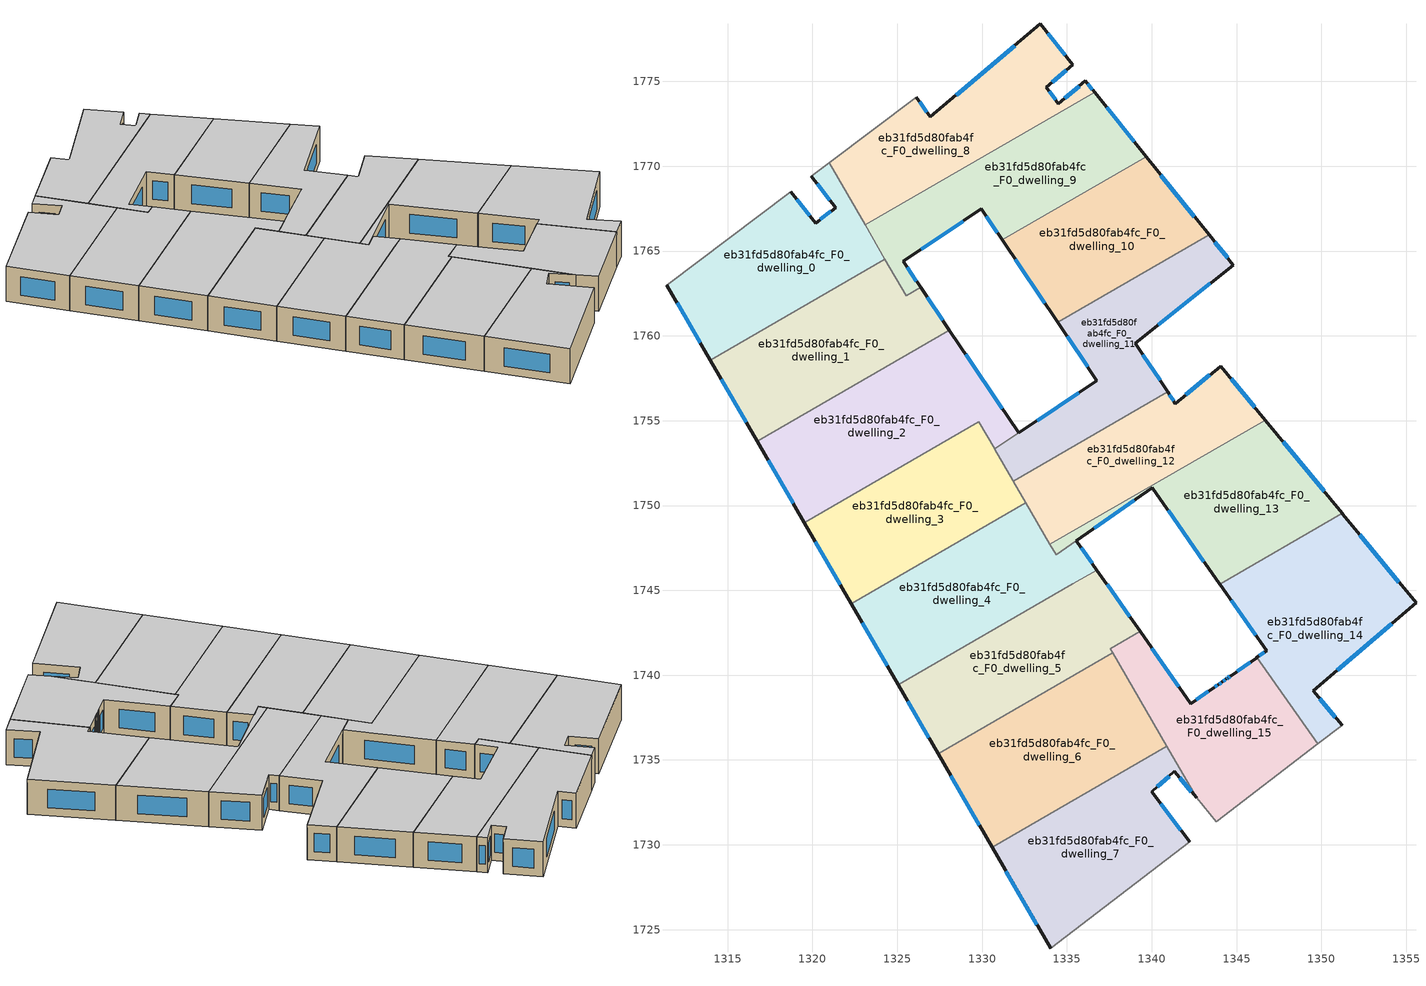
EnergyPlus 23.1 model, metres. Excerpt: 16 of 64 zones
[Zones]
eb31fd5d80fab4fc_F0_dwelling_0
 floor ground (EU_floor_Construction): 1320.98,1770.2 1324.27,1764.53 1313.98,1758.57 1311.42,1762.98 1318.72,1768.49 1320.18,1766.64 1321.36,1767.56 1319.93,1769.41 z0
 wall outside (EU_wall_Construction): 1319.93,1769.41 1321.36,1767.56 1320.18,1766.64 1318.72,1768.49 / 1311.42,1762.98 1313.98,1758.57 z0:3
 wall adiabatic (EU_wall_Construction): 1318.72,1768.49 1311.42,1762.98 / 1320.98,1770.2 1319.93,1769.41 z0:3
 wall to eb31fd5d80fab4fc_F0_dwelling_1 (EU_wall_Construction): 1313.98,1758.57 1324.27,1764.53 z0:3
 wall to eb31fd5d80fab4fc_F0_dwelling_8 (EU_wall_Construction): 1323.1,1766.54 1320.98,1770.2 z0:3
 wall to eb31fd5d80fab4fc_F0_dwelling_9 (EU_wall_Construction): 1324.27,1764.53 1323.1,1766.54 z0:3
 window (EU_Window_Construction): 1319.84,1767.08 1319.06,1768.06 / 1321.09,1767.35 1320.46,1766.86 / 1320.27,1768.97 1321.03,1767.99 / 1312.02,1761.95 1313.38,1759.61 z0.7:2.3
 ceiling to eb31fd5d80fab4fc_F1_dwelling_0 (EU_floor_Construction): 1324.27,1764.53 1320.98,1770.2 1319.93,1769.41 1321.36,1767.56 1320.18,1766.64 1318.72,1768.49 1311.42,1762.98 1313.98,1758.57 z3
eb31fd5d80fab4fc_F0_dwelling_1
 floor ground (EU_floor_Construction): 1326.37,1762.87 1328.07,1760.34 1316.75,1753.78 1313.98,1758.57 1324.27,1764.53 1325.51,1762.37 z0
 wall outside (EU_wall_Construction): 1328.07,1760.34 1326.37,1762.87 / 1313.98,1758.57 1316.75,1753.78 z0:3
 wall to eb31fd5d80fab4fc_F0_dwelling_2 (EU_wall_Construction): 1316.75,1753.78 1328.07,1760.34 z0:3
 wall to eb31fd5d80fab4fc_F0_dwelling_9 (EU_wall_Construction): 1326.37,1762.87 1325.51,1762.37 1324.27,1764.53 z0:3
 window (EU_Window_Construction): 1327.67,1760.93 1326.77,1762.27 / 1314.63,1757.45 1316.1,1754.91 z0.7:2.3
 ceiling to eb31fd5d80fab4fc_F1_dwelling_1 (EU_floor_Construction): 1328.07,1760.34 1326.37,1762.87 1325.51,1762.37 1324.27,1764.53 1313.98,1758.57 1316.75,1753.78 z3
eb31fd5d80fab4fc_F0_dwelling_10
 floor ground (EU_floor_Construction): 1339.67,1770.56 1343.38,1765.95 1334.47,1760.79 1331.19,1765.66 z0
 wall outside (EU_wall_Construction): 1343.38,1765.95 1339.67,1770.56 / 1331.19,1765.66 1334.47,1760.79 z0:3
 wall to eb31fd5d80fab4fc_F0_dwelling_9 (EU_wall_Construction): 1339.67,1770.56 1331.19,1765.66 z0:3
 wall to eb31fd5d80fab4fc_F0_dwelling_11 (EU_wall_Construction): 1334.47,1760.79 1343.38,1765.95 z0:3
 window (EU_Window_Construction): 1342.51,1767.03 1340.54,1769.48 / 1331.96,1764.51 1333.7,1761.93 z0.7:2.3
 ceiling to eb31fd5d80fab4fc_F1_dwelling_10 (EU_floor_Construction): 1343.38,1765.95 1339.67,1770.56 1331.19,1765.66 1334.47,1760.79 z3
eb31fd5d80fab4fc_F0_dwelling_11
 floor ground (EU_floor_Construction): 1343.38,1765.95 1344.8,1764.17 1339.03,1759.56 1340.93,1756.7 1331.84,1751.44 1331.81,1751.48 1330.74,1753.33 1332.16,1754.28 1336.77,1757.37 1334.47,1760.79 z0
 wall outside (EU_wall_Construction): 1334.47,1760.79 1336.77,1757.37 1332.16,1754.28 / 1340.93,1756.7 1339.03,1759.56 1344.8,1764.17 1343.38,1765.95 z0:3
 wall to eb31fd5d80fab4fc_F0_dwelling_12 (EU_wall_Construction): 1331.84,1751.44 1340.93,1756.7 z0:3
 wall to eb31fd5d80fab4fc_F0_dwelling_3 (EU_wall_Construction): 1330.74,1753.33 1331.81,1751.48 1331.84,1751.44 / 1332.16,1754.28 1330.75,1753.33 z0:3
 window (EU_Window_Construction): 1335.69,1756.64 1333.24,1755.01 / 1335.01,1759.99 1336.23,1758.17 / 1344.46,1764.59 1343.71,1765.53 / 1340.39,1760.64 1343.44,1763.09 / 1340.49,1757.37 1339.48,1758.89 z0.7:2.3
 ceiling to eb31fd5d80fab4fc_F1_dwelling_11 (EU_floor_Construction): 1340.93,1756.7 1339.03,1759.56 1344.8,1764.17 1343.38,1765.95 1334.47,1760.79 1336.77,1757.37 1332.16,1754.28 1330.74,1753.33 1331.81,1751.48 1331.84,1751.44 z3
eb31fd5d80fab4fc_F0_dwelling_12
 floor ground (EU_floor_Construction): 1344.05,1758.22 1346.68,1755.04 1334,1747.7 1331.84,1751.44 1340.93,1756.7 1341.39,1756.01 z0
 wall outside (EU_wall_Construction): 1346.68,1755.04 1344.05,1758.22 1341.39,1756.01 1340.93,1756.7 z0:3
 wall to eb31fd5d80fab4fc_F0_dwelling_13 (EU_wall_Construction): 1334,1747.7 1346.68,1755.04 z0:3
 wall to eb31fd5d80fab4fc_F0_dwelling_4 (EU_wall_Construction): 1332.58,1750.16 1334,1747.7 z0:3
 wall to eb31fd5d80fab4fc_F0_dwelling_3 (EU_wall_Construction): 1331.84,1751.44 1332.58,1750.16 z0:3
 window (EU_Window_Construction): 1341.28,1756.17 1341.04,1756.54 / 1343.43,1757.7 1342.02,1756.53 / 1346.06,1755.79 1344.67,1757.47 z0.7:2.3
 ceiling to eb31fd5d80fab4fc_F1_dwelling_12 (EU_floor_Construction): 1346.68,1755.04 1344.05,1758.22 1341.39,1756.01 1340.93,1756.7 1331.84,1751.44 1334,1747.7 z3
eb31fd5d80fab4fc_F0_dwelling_13
 floor ground (EU_floor_Construction): 1346.68,1755.04 1351.22,1749.53 1344.01,1745.36 1340.02,1751.05 1334.36,1747.09 1334,1747.7 z0
 wall outside (EU_wall_Construction): 1351.22,1749.53 1346.68,1755.04 / 1335.55,1747.92 1340.02,1751.05 1344.01,1745.36 z0:3
 wall to eb31fd5d80fab4fc_F0_dwelling_14 (EU_wall_Construction): 1344.01,1745.36 1351.22,1749.53 z0:3
 wall to eb31fd5d80fab4fc_F0_dwelling_4 (EU_wall_Construction): 1334,1747.7 1334.36,1747.09 1335.55,1747.92 z0:3
 window (EU_Window_Construction): 1350.16,1750.83 1347.75,1753.75 / 1340.96,1749.71 1343.08,1746.7 / 1336.6,1748.66 1338.97,1750.32 z0.7:2.3
 ceiling to eb31fd5d80fab4fc_F1_dwelling_13 (EU_floor_Construction): 1351.22,1749.53 1346.68,1755.04 1334,1747.7 1334.36,1747.09 1340.02,1751.05 1344.01,1745.36 z3
eb31fd5d80fab4fc_F0_dwelling_14
 floor ground (EU_floor_Construction): 1351.25,1749.5 1355.58,1744.26 1349.51,1739.07 1351.23,1737.06 1349.79,1735.96 1346.2,1741.04 1346.77,1741.44 1344.04,1745.32 1344.01,1745.36 1351.22,1749.53 z0
 wall outside (EU_wall_Construction): 1344.01,1745.36 1344.04,1745.32 1346.77,1741.44 1346.2,1741.04 / 1351.23,1737.06 1349.51,1739.07 1355.58,1744.26 1351.25,1749.5 1351.22,1749.53 z0:3
 wall adiabatic (EU_wall_Construction): 1349.79,1735.96 1351.23,1737.06 z0:3
 wall to eb31fd5d80fab4fc_F0_dwelling_15 (EU_wall_Construction): 1346.2,1741.04 1349.79,1735.96 z0:3
 window (EU_Window_Construction): 1344.68,1744.41 1346.13,1742.35 / 1354.56,1745.49 1352.27,1748.26 / 1350.93,1740.29 1354.15,1743.04 / 1350.82,1737.53 1349.91,1738.6 / 1346.64,1741.35 1346.33,1741.14 z0.7:2.3
 ceiling to eb31fd5d80fab4fc_F1_dwelling_14 (EU_floor_Construction): 1351.23,1737.06 1349.51,1739.07 1355.58,1744.26 1351.25,1749.5 1351.22,1749.53 1344.01,1745.36 1344.04,1745.32 1346.77,1741.44 1346.2,1741.04 1349.79,1735.96 z3
eb31fd5d80fab4fc_F0_dwelling_15
 floor ground (EU_floor_Construction): 1346.2,1741.04 1349.79,1735.96 1343.8,1731.37 1342.65,1732.76 1337.55,1741.57 1339.31,1742.58 1342.31,1738.32 1343.66,1739.26 1343.91,1739.43 1344.15,1739.61 1344.4,1739.78 1344.47,1739.83 1344.64,1739.95 1344.68,1739.98 1346.16,1741.01 z0
 wall outside (EU_wall_Construction): 1346.2,1741.04 1346.16,1741.01 1344.68,1739.98 1344.64,1739.95 1344.47,1739.83 1344.4,1739.78 1344.15,1739.61 1343.91,1739.43 1343.66,1739.26 1342.31,1738.32 1339.31,1742.58 z0:3
 wall adiabatic (EU_wall_Construction): 1342.65,1732.76 1343.8,1731.37 1349.79,1735.96 z0:3
 wall to eb31fd5d80fab4fc_F0_dwelling_5 (EU_wall_Construction): 1339.31,1742.58 1337.55,1741.57 1337.69,1741.33 z0:3
 wall to eb31fd5d80fab4fc_F0_dwelling_6 (EU_wall_Construction): 1337.69,1741.33 1340.89,1735.8 z0:3
 wall to eb31fd5d80fab4fc_F0_dwelling_7 (EU_wall_Construction): 1340.89,1735.8 1342.65,1732.76 z0:3
 window (EU_Window_Construction): 1343.34,1739.04 1342.63,1738.54 / 1343.85,1739.39 1343.72,1739.3 / 1344.1,1739.57 1343.96,1739.48 / 1344.34,1739.74 1344.21,1739.65 / 1344.45,1739.82 1344.41,1739.79 / 1344.6,1739.92 1344.51,1739.86 / 1345.81,1740.77 1345.03,1740.22 / 1341.6,1739.32 1340.01,1741.58 z0.7:2.3
 ceiling to eb31fd5d80fab4fc_F1_dwelling_15 (EU_floor_Construction): 1349.79,1735.96 1346.2,1741.04 1346.16,1741.01 1344.68,1739.98 1344.64,1739.95 1344.47,1739.83 1344.4,1739.78 1344.15,1739.61 1343.91,1739.43 1343.66,1739.26 1342.31,1738.32 1339.31,1742.58 1337.55,1741.57 1342.65,1732.76 1343.8,1731.37 z3
eb31fd5d80fab4fc_F0_dwelling_2
 floor ground (EU_floor_Construction): 1328.07,1760.34 1332.16,1754.28 1330.74,1753.34 1329.81,1754.95 1319.52,1749 1316.75,1753.78 z0
 wall outside (EU_wall_Construction): 1316.75,1753.78 1319.52,1749 / 1332.16,1754.28 1328.07,1760.34 z0:3
 wall to eb31fd5d80fab4fc_F0_dwelling_3 (EU_wall_Construction): 1319.52,1749 1329.81,1754.95 1330.74,1753.34 1332.16,1754.28 z0:3
 window (EU_Window_Construction): 1317.4,1752.66 1318.87,1750.12 / 1331.2,1755.7 1329.03,1758.92 z0.7:2.3
 ceiling to eb31fd5d80fab4fc_F1_dwelling_2 (EU_floor_Construction): 1330.74,1753.34 1332.16,1754.28 1328.07,1760.34 1316.75,1753.78 1319.52,1749 1329.81,1754.95 z3
eb31fd5d80fab4fc_F0_dwelling_3
 floor ground (EU_floor_Construction): 1329.81,1754.95 1332.58,1750.16 1322.29,1744.21 1319.52,1748.99 z0
 wall outside (EU_wall_Construction): 1319.52,1748.99 1322.29,1744.21 z0:3
 wall to eb31fd5d80fab4fc_F0_dwelling_4 (EU_wall_Construction): 1322.29,1744.21 1332.58,1750.16 z0:3
 window (EU_Window_Construction): 1320.17,1747.87 1321.64,1745.33 z0.7:2.3
 ceiling to eb31fd5d80fab4fc_F1_dwelling_3 (EU_floor_Construction): 1332.58,1750.16 1329.81,1754.95 1319.52,1748.99 1322.29,1744.21 z3
eb31fd5d80fab4fc_F0_dwelling_4
 floor ground (EU_floor_Construction): 1335.55,1747.92 1336.76,1746.2 1325.05,1739.42 1322.29,1744.21 1332.58,1750.16 1334.36,1747.09 z0
 wall outside (EU_wall_Construction): 1336.76,1746.2 1335.55,1747.92 / 1322.29,1744.21 1325.05,1739.42 z0:3
 wall to eb31fd5d80fab4fc_F0_dwelling_5 (EU_wall_Construction): 1325.05,1739.42 1335.34,1745.37 / 1335.35,1745.38 1336.77,1746.19 z0:3
 window (EU_Window_Construction): 1336.48,1746.6 1335.83,1747.52 / 1322.94,1743.08 1324.4,1740.55 z0.7:2.3
 ceiling to eb31fd5d80fab4fc_F1_dwelling_4 (EU_floor_Construction): 1336.76,1746.2 1335.55,1747.92 1334.36,1747.09 1332.58,1750.16 1322.29,1744.21 1325.05,1739.42 z3
eb31fd5d80fab4fc_F0_dwelling_5
 floor ground (EU_floor_Construction): 1336.77,1746.19 1339.31,1742.58 1337.55,1741.57 1337.69,1741.33 1327.4,1735.37 1325.05,1739.42 1335.34,1745.37 z0
 wall outside (EU_wall_Construction): 1339.31,1742.58 1336.77,1746.19 / 1325.05,1739.42 1327.4,1735.37 z0:3
 wall to eb31fd5d80fab4fc_F0_dwelling_6 (EU_wall_Construction): 1327.4,1735.37 1337.69,1741.33 z0:3
 window (EU_Window_Construction): 1338.71,1743.43 1337.36,1745.35 / 1325.61,1738.47 1326.85,1736.32 z0.7:2.3
 ceiling to eb31fd5d80fab4fc_F1_dwelling_5 (EU_floor_Construction): 1337.69,1741.33 1337.55,1741.57 1339.31,1742.58 1336.77,1746.19 1335.35,1745.38 1325.05,1739.42 1327.4,1735.37 z3
eb31fd5d80fab4fc_F0_dwelling_6
 floor ground (EU_floor_Construction): 1337.69,1741.33 1340.89,1735.8 1330.59,1729.85 1327.4,1735.37 z0
 wall outside (EU_wall_Construction): 1327.4,1735.37 1330.59,1729.85 z0:3
 wall to eb31fd5d80fab4fc_F0_dwelling_7 (EU_wall_Construction): 1330.59,1729.85 1340.89,1735.8 z0:3
 window (EU_Window_Construction): 1328.15,1734.07 1329.84,1731.14 z0.7:2.3
 ceiling to eb31fd5d80fab4fc_F1_dwelling_6 (EU_floor_Construction): 1340.89,1735.8 1337.69,1741.33 1327.4,1735.37 1330.59,1729.85 z3
eb31fd5d80fab4fc_F0_dwelling_7
 floor ground (EU_floor_Construction): 1340.89,1735.8 1342.65,1732.76 1341.34,1734.34 1339.99,1733.12 1342.25,1730.18 1334.04,1723.9 1330.59,1729.85 z0
 wall outside (EU_wall_Construction): 1342.25,1730.18 1339.99,1733.12 1341.34,1734.34 1342.65,1732.76 / 1330.59,1729.85 1334.04,1723.9 z0:3
 wall adiabatic (EU_wall_Construction): 1334.04,1723.9 1342.25,1730.18 z0:3
 window (EU_Window_Construction): 1341.72,1730.87 1340.52,1732.43 / 1331.4,1728.45 1333.23,1725.3 / 1341.64,1733.97 1342.34,1733.13 / 1340.31,1733.41 1341.02,1734.05 z0.7:2.3
 ceiling to eb31fd5d80fab4fc_F1_dwelling_7 (EU_floor_Construction): 1342.25,1730.18 1339.99,1733.12 1341.34,1734.34 1342.65,1732.76 1340.89,1735.8 1330.59,1729.85 1334.04,1723.9 z3
eb31fd5d80fab4fc_F0_dwelling_8
 floor ground (EU_floor_Construction): 1335.33,1775.99 1333.78,1774.65 1334.5,1773.68 1336.09,1775.03 1336.62,1774.36 1323.1,1766.54 1320.98,1770.2 1326.11,1774.07 1326.94,1772.9 1333.43,1778.4 z0
 wall outside (EU_wall_Construction): 1336.62,1774.36 1336.09,1775.03 1334.5,1773.68 1333.78,1774.65 1335.33,1775.99 1333.43,1778.4 1326.94,1772.9 1326.11,1774.07 z0:3
 wall to eb31fd5d80fab4fc_F0_dwelling_9 (EU_wall_Construction): 1323.1,1766.54 1336.62,1774.36 z0:3
 wall adiabatic (EU_wall_Construction): 1326.11,1774.07 1320.98,1770.2 z0:3
 window (EU_Window_Construction): 1334.14,1774.96 1334.97,1775.67 / 1334.33,1773.91 1333.95,1774.42 / 1335.71,1774.72 1334.87,1774 / 1336.5,1774.52 1336.21,1774.88 / 1326.74,1773.18 1326.31,1773.8 / 1331.91,1777.11 1328.46,1774.2 / 1334.89,1776.55 1333.88,1777.83 z0.7:2.3
 ceiling to eb31fd5d80fab4fc_F1_dwelling_8 (EU_floor_Construction): 1334.5,1773.68 1333.78,1774.65 1335.33,1775.99 1333.43,1778.4 1326.94,1772.9 1326.11,1774.07 1320.98,1770.2 1323.1,1766.54 1336.62,1774.36 1336.09,1775.03 z3
eb31fd5d80fab4fc_F0_dwelling_9
 floor ground (EU_floor_Construction): 1336.62,1774.36 1339.67,1770.56 1331.19,1765.66 1329.96,1767.48 1325.34,1764.39 1326.37,1762.87 1325.51,1762.37 1323.1,1766.54 z0
 wall outside (EU_wall_Construction): 1326.37,1762.87 1325.34,1764.39 1329.96,1767.48 1331.19,1765.66 / 1339.67,1770.56 1336.62,1774.36 z0:3
 window (EU_Window_Construction): 1326.42,1765.12 1328.87,1766.75 / 1326.13,1763.22 1325.58,1764.03 / 1338.96,1771.46 1337.34,1773.47 / 1330.25,1767.05 1330.9,1766.08 z0.7:2.3
 ceiling to eb31fd5d80fab4fc_F1_dwelling_9 (EU_floor_Construction): 1339.67,1770.56 1336.62,1774.36 1323.1,1766.54 1325.51,1762.37 1326.37,1762.87 1325.34,1764.39 1329.96,1767.48 1331.19,1765.66 z3
[Building]
EU S2 Campaign: North Axis=0; Terrain=City; Solar Distribution=FullExterior
[Site:Location]
Budapest.Ferenc.Liszt.Intl.AP: Latitude=47.437; Longitude=19.256; Time Zone=1; Elevation=185
[SizingPeriod:WeatherFileDays]
AnnualSizingPeriod: Begin Month=1; Begin Day of Month=1; End Month=12; End Day of Month=31; Day of Week for Start Day=Monday; Use Weather File Daylight Saving Period=No; Use Weather File Rain and Snow Indicators=No
[MATERIAL]
EU_InternalMass_Material: Roughness=MediumRough; Thickness=0.1; Conductivity=1; Density=1800; Specific Heat=900; Thermal Absorptance=0.9; Solar Absorptance=0.7; Visible Absorptance=0.7
[MATERIAL:NOMASS] Roughness=MediumRough; Thermal Absorptance=0.9; Solar Absorptance=0.7; Visible Absorptance=0.7
Name | Thermal Resistance
EU_wall_NoMass | 0.832559
EU_floor_NoMass | 0.872794
[WINDOWMATERIAL:SIMPLEGLAZINGSYSTEM]
EU_Window_SimpleGlazing: UFactor=2.79869; Solar Heat Gain Coefficient=0.75; Visible Transmittance=0.75
[CONSTRUCTION]
EU_wall_Construction: EU_wall_NoMass
EU_floor_Construction: EU_floor_NoMass
EU_Window_Construction: EU_Window_SimpleGlazing
EU_InternalMass_Construction: EU_InternalMass_Material
[ZONE] Type=1; Multiplier=1; Ceiling Height=autocalculate; Floor Area=autocalculate; Part of Total Floor Area=Yes
Name | Volume
eb31fd5d80fab4fc_F0_dwelling_0 | 197.243
eb31fd5d80fab4fc_F0_dwelling_1 | 207.264
eb31fd5d80fab4fc_F0_dwelling_10 | 176.383
eb31fd5d80fab4fc_F0_dwelling_11 | 177.788
eb31fd5d80fab4fc_F0_dwelling_12 | 179.465
eb31fd5d80fab4fc_F0_dwelling_13 | 178.579
eb31fd5d80fab4fc_F0_dwelling_14 | 216
eb31fd5d80fab4fc_F0_dwelling_15 | 179.751
eb31fd5d80fab4fc_F0_dwelling_2 | 229.189
eb31fd5d80fab4fc_F0_dwelling_3 | 197.172
eb31fd5d80fab4fc_F0_dwelling_4 | 206.734
eb31fd5d80fab4fc_F0_dwelling_5 | 191.146
eb31fd5d80fab4fc_F0_dwelling_6 | 227.587
eb31fd5d80fab4fc_F0_dwelling_7 | 197.269
eb31fd5d80fab4fc_F0_dwelling_8 | 197.249
eb31fd5d80fab4fc_F0_dwelling_9 | 197.281
[INTERNALMASS] Construction=EU_InternalMass_Construction
Name | Zone or ZoneList | Surface Area
eb31fd5d80fab4fc_F0_dwelling_0_EU_InternalMass | eb31fd5d80fab4fc_F0_dwelling_0 | 65.7477
eb31fd5d80fab4fc_F0_dwelling_1_EU_InternalMass | eb31fd5d80fab4fc_F0_dwelling_1 | 69.0888
eb31fd5d80fab4fc_F0_dwelling_2_EU_InternalMass | eb31fd5d80fab4fc_F0_dwelling_2 | 76.3962
eb31fd5d80fab4fc_F0_dwelling_3_EU_InternalMass | eb31fd5d80fab4fc_F0_dwelling_3 | 65.7634
eb31fd5d80fab4fc_F0_dwelling_4_EU_InternalMass | eb31fd5d80fab4fc_F0_dwelling_4 | 68.9091
eb31fd5d80fab4fc_F0_dwelling_5_EU_InternalMass | eb31fd5d80fab4fc_F0_dwelling_5 | 63.7196
eb31fd5d80fab4fc_F0_dwelling_6_EU_InternalMass | eb31fd5d80fab4fc_F0_dwelling_6 | 75.8597
eb31fd5d80fab4fc_F0_dwelling_7_EU_InternalMass | eb31fd5d80fab4fc_F0_dwelling_7 | 65.7562
eb31fd5d80fab4fc_F0_dwelling_8_EU_InternalMass | eb31fd5d80fab4fc_F0_dwelling_8 | 65.7496
eb31fd5d80fab4fc_F0_dwelling_9_EU_InternalMass | eb31fd5d80fab4fc_F0_dwelling_9 | 65.7605
eb31fd5d80fab4fc_F0_dwelling_10_EU_InternalMass | eb31fd5d80fab4fc_F0_dwelling_10 | 58.7942
eb31fd5d80fab4fc_F0_dwelling_11_EU_InternalMass | eb31fd5d80fab4fc_F0_dwelling_11 | 59.2587
eb31fd5d80fab4fc_F0_dwelling_12_EU_InternalMass | eb31fd5d80fab4fc_F0_dwelling_12 | 59.8203
eb31fd5d80fab4fc_F0_dwelling_13_EU_InternalMass | eb31fd5d80fab4fc_F0_dwelling_13 | 59.5241
eb31fd5d80fab4fc_F0_dwelling_14_EU_InternalMass | eb31fd5d80fab4fc_F0_dwelling_14 | 71.9998
eb31fd5d80fab4fc_F0_dwelling_15_EU_InternalMass | eb31fd5d80fab4fc_F0_dwelling_15 | 59.9187
[OTHEREQUIPMENT] Fuel Type=Electricity; Design Level Calculation Method=Watts/Area; Power per Zone Floor Area=1; Fraction Latent=0; Fraction Radiant=0; Fraction Lost=0; Carbon Dioxide Generation Rate=0; EndUse Subcategory=EU_Step8_InternalGains
Name | Zone or ZoneList or Space or SpaceList | Schedule
EU_Step8_InternalGain_eb31fd5d80fab4fc_F0_dwelling_0_f000 | eb31fd5d80fab4fc_F0_dwelling_0 | EU_Step8_GainSchedule_eb31fd5d80fab4fc_F0_dwelling_0_f000
EU_Step8_InternalGain_eb31fd5d80fab4fc_F0_dwelling_1_f000 | eb31fd5d80fab4fc_F0_dwelling_1 | EU_Step8_GainSchedule_eb31fd5d80fab4fc_F0_dwelling_1_f000
EU_Step8_InternalGain_eb31fd5d80fab4fc_F0_dwelling_2_f000 | eb31fd5d80fab4fc_F0_dwelling_2 | EU_Step8_GainSchedule_eb31fd5d80fab4fc_F0_dwelling_2_f000
EU_Step8_InternalGain_eb31fd5d80fab4fc_F0_dwelling_3_f000 | eb31fd5d80fab4fc_F0_dwelling_3 | EU_Step8_GainSchedule_eb31fd5d80fab4fc_F0_dwelling_3_f000
EU_Step8_InternalGain_eb31fd5d80fab4fc_F0_dwelling_4_f000 | eb31fd5d80fab4fc_F0_dwelling_4 | EU_Step8_GainSchedule_eb31fd5d80fab4fc_F0_dwelling_4_f000
EU_Step8_InternalGain_eb31fd5d80fab4fc_F0_dwelling_5_f000 | eb31fd5d80fab4fc_F0_dwelling_5 | EU_Step8_GainSchedule_eb31fd5d80fab4fc_F0_dwelling_5_f000
EU_Step8_InternalGain_eb31fd5d80fab4fc_F0_dwelling_6_f000 | eb31fd5d80fab4fc_F0_dwelling_6 | EU_Step8_GainSchedule_eb31fd5d80fab4fc_F0_dwelling_6_f000
EU_Step8_InternalGain_eb31fd5d80fab4fc_F0_dwelling_7_f000 | eb31fd5d80fab4fc_F0_dwelling_7 | EU_Step8_GainSchedule_eb31fd5d80fab4fc_F0_dwelling_7_f000
EU_Step8_InternalGain_eb31fd5d80fab4fc_F0_dwelling_8_f000 | eb31fd5d80fab4fc_F0_dwelling_8 | EU_Step8_GainSchedule_eb31fd5d80fab4fc_F0_dwelling_8_f000
EU_Step8_InternalGain_eb31fd5d80fab4fc_F0_dwelling_9_f000 | eb31fd5d80fab4fc_F0_dwelling_9 | EU_Step8_GainSchedule_eb31fd5d80fab4fc_F0_dwelling_9_f000
EU_Step8_InternalGain_eb31fd5d80fab4fc_F0_dwelling_10_f000 | eb31fd5d80fab4fc_F0_dwelling_10 | EU_Step8_GainSchedule_eb31fd5d80fab4fc_F0_dwelling_10_f000
EU_Step8_InternalGain_eb31fd5d80fab4fc_F0_dwelling_11_f000 | eb31fd5d80fab4fc_F0_dwelling_11 | EU_Step8_GainSchedule_eb31fd5d80fab4fc_F0_dwelling_11_f000
EU_Step8_InternalGain_eb31fd5d80fab4fc_F0_dwelling_12_f000 | eb31fd5d80fab4fc_F0_dwelling_12 | EU_Step8_GainSchedule_eb31fd5d80fab4fc_F0_dwelling_12_f000
EU_Step8_InternalGain_eb31fd5d80fab4fc_F0_dwelling_13_f000 | eb31fd5d80fab4fc_F0_dwelling_13 | EU_Step8_GainSchedule_eb31fd5d80fab4fc_F0_dwelling_13_f000
EU_Step8_InternalGain_eb31fd5d80fab4fc_F0_dwelling_14_f000 | eb31fd5d80fab4fc_F0_dwelling_14 | EU_Step8_GainSchedule_eb31fd5d80fab4fc_F0_dwelling_14_f000
EU_Step8_InternalGain_eb31fd5d80fab4fc_F0_dwelling_15_f000 | eb31fd5d80fab4fc_F0_dwelling_15 | EU_Step8_GainSchedule_eb31fd5d80fab4fc_F0_dwelling_15_f000
[ZONEVENTILATION:DESIGNFLOWRATE] Schedule=EU_AlwaysOn; Design Flow Rate Calculation Method=AirChanges/Hour; Air Changes per Hour=0.475469; Ventilation Type=Natural; Fan Pressure Rise=0; Fan Total Efficiency=1; Constant Term Coefficient=1; Temperature Term Coefficient=0; Velocity Term Coefficient=0; Velocity Squared Term Coefficient=0; Minimum Indoor Temperature=-100; Maximum Indoor Temperature=100; Delta Temperature=-100; Minimum Outdoor Temperature=-100; Maximum Outdoor Temperature=100; Maximum Wind Speed=40
Name | Zone or ZoneList or Space or SpaceList
EU_ConstantAir_eb31fd5d80fab4fc_F0_dwelling_0 | eb31fd5d80fab4fc_F0_dwelling_0
EU_ConstantAir_eb31fd5d80fab4fc_F0_dwelling_1 | eb31fd5d80fab4fc_F0_dwelling_1
EU_ConstantAir_eb31fd5d80fab4fc_F0_dwelling_2 | eb31fd5d80fab4fc_F0_dwelling_2
EU_ConstantAir_eb31fd5d80fab4fc_F0_dwelling_3 | eb31fd5d80fab4fc_F0_dwelling_3
EU_ConstantAir_eb31fd5d80fab4fc_F0_dwelling_4 | eb31fd5d80fab4fc_F0_dwelling_4
EU_ConstantAir_eb31fd5d80fab4fc_F0_dwelling_5 | eb31fd5d80fab4fc_F0_dwelling_5
EU_ConstantAir_eb31fd5d80fab4fc_F0_dwelling_6 | eb31fd5d80fab4fc_F0_dwelling_6
EU_ConstantAir_eb31fd5d80fab4fc_F0_dwelling_7 | eb31fd5d80fab4fc_F0_dwelling_7
EU_ConstantAir_eb31fd5d80fab4fc_F0_dwelling_8 | eb31fd5d80fab4fc_F0_dwelling_8
EU_ConstantAir_eb31fd5d80fab4fc_F0_dwelling_9 | eb31fd5d80fab4fc_F0_dwelling_9
EU_ConstantAir_eb31fd5d80fab4fc_F0_dwelling_10 | eb31fd5d80fab4fc_F0_dwelling_10
EU_ConstantAir_eb31fd5d80fab4fc_F0_dwelling_11 | eb31fd5d80fab4fc_F0_dwelling_11
EU_ConstantAir_eb31fd5d80fab4fc_F0_dwelling_12 | eb31fd5d80fab4fc_F0_dwelling_12
EU_ConstantAir_eb31fd5d80fab4fc_F0_dwelling_13 | eb31fd5d80fab4fc_F0_dwelling_13
EU_ConstantAir_eb31fd5d80fab4fc_F0_dwelling_14 | eb31fd5d80fab4fc_F0_dwelling_14
EU_ConstantAir_eb31fd5d80fab4fc_F0_dwelling_15 | eb31fd5d80fab4fc_F0_dwelling_15
[HVACTEMPLATE:THERMOSTAT] Constant Heating Setpoint=20; Constant Cooling Setpoint=50
EU_HeatOnly_eb31fd5d80fab4fc_F0_dwelling_0; EU_HeatOnly_eb31fd5d80fab4fc_F0_dwelling_1; EU_HeatOnly_eb31fd5d80fab4fc_F0_dwelling_2; EU_HeatOnly_eb31fd5d80fab4fc_F0_dwelling_3; EU_HeatOnly_eb31fd5d80fab4fc_F0_dwelling_4; EU_HeatOnly_eb31fd5d80fab4fc_F0_dwelling_5; EU_HeatOnly_eb31fd5d80fab4fc_F0_dwelling_6; EU_HeatOnly_eb31fd5d80fab4fc_F0_dwelling_7; EU_HeatOnly_eb31fd5d80fab4fc_F0_dwelling_8; EU_HeatOnly_eb31fd5d80fab4fc_F0_dwelling_9; EU_HeatOnly_eb31fd5d80fab4fc_F0_dwelling_10; EU_HeatOnly_eb31fd5d80fab4fc_F0_dwelling_11; EU_HeatOnly_eb31fd5d80fab4fc_F0_dwelling_12; EU_HeatOnly_eb31fd5d80fab4fc_F0_dwelling_13; EU_HeatOnly_eb31fd5d80fab4fc_F0_dwelling_14; EU_HeatOnly_eb31fd5d80fab4fc_F0_dwelling_15; EU_HeatOnly_eb31fd5d80fab4fc_F1_dwelling_0; EU_HeatOnly_eb31fd5d80fab4fc_F1_dwelling_1; EU_HeatOnly_eb31fd5d80fab4fc_F1_dwelling_2; EU_HeatOnly_eb31fd5d80fab4fc_F1_dwelling_3; EU_HeatOnly_eb31fd5d80fab4fc_F1_dwelling_4; EU_HeatOnly_eb31fd5d80fab4fc_F1_dwelling_5; EU_HeatOnly_eb31fd5d80fab4fc_F1_dwelling_6; EU_HeatOnly_eb31fd5d80fab4fc_F1_dwelling_7; EU_HeatOnly_eb31fd5d80fab4fc_F1_dwelling_8; EU_HeatOnly_eb31fd5d80fab4fc_F1_dwelling_9; EU_HeatOnly_eb31fd5d80fab4fc_F1_dwelling_10; EU_HeatOnly_eb31fd5d80fab4fc_F1_dwelling_11; EU_HeatOnly_eb31fd5d80fab4fc_F1_dwelling_12; EU_HeatOnly_eb31fd5d80fab4fc_F1_dwelling_13; EU_HeatOnly_eb31fd5d80fab4fc_F1_dwelling_14; EU_HeatOnly_eb31fd5d80fab4fc_F1_dwelling_15; EU_HeatOnly_eb31fd5d80fab4fc_F2_dwelling_0; EU_HeatOnly_eb31fd5d80fab4fc_F2_dwelling_1; EU_HeatOnly_eb31fd5d80fab4fc_F2_dwelling_2; EU_HeatOnly_eb31fd5d80fab4fc_F2_dwelling_3; EU_HeatOnly_eb31fd5d80fab4fc_F2_dwelling_4; EU_HeatOnly_eb31fd5d80fab4fc_F2_dwelling_5; EU_HeatOnly_eb31fd5d80fab4fc_F2_dwelling_6; EU_HeatOnly_eb31fd5d80fab4fc_F2_dwelling_7; EU_HeatOnly_eb31fd5d80fab4fc_F2_dwelling_8; EU_HeatOnly_eb31fd5d80fab4fc_F2_dwelling_9; EU_HeatOnly_eb31fd5d80fab4fc_F2_dwelling_10; EU_HeatOnly_eb31fd5d80fab4fc_F2_dwelling_11; EU_HeatOnly_eb31fd5d80fab4fc_F2_dwelling_12; EU_HeatOnly_eb31fd5d80fab4fc_F2_dwelling_13; EU_HeatOnly_eb31fd5d80fab4fc_F2_dwelling_14; EU_HeatOnly_eb31fd5d80fab4fc_F2_dwelling_15; EU_HeatOnly_eb31fd5d80fab4fc_F3_dwelling_0; EU_HeatOnly_eb31fd5d80fab4fc_F3_dwelling_1; EU_HeatOnly_eb31fd5d80fab4fc_F3_dwelling_2; EU_HeatOnly_eb31fd5d80fab4fc_F3_dwelling_3; EU_HeatOnly_eb31fd5d80fab4fc_F3_dwelling_4; EU_HeatOnly_eb31fd5d80fab4fc_F3_dwelling_5; EU_HeatOnly_eb31fd5d80fab4fc_F3_dwelling_6; EU_HeatOnly_eb31fd5d80fab4fc_F3_dwelling_7; EU_HeatOnly_eb31fd5d80fab4fc_F3_dwelling_8; EU_HeatOnly_eb31fd5d80fab4fc_F3_dwelling_9; EU_HeatOnly_eb31fd5d80fab4fc_F3_dwelling_10; EU_HeatOnly_eb31fd5d80fab4fc_F3_dwelling_11; EU_HeatOnly_eb31fd5d80fab4fc_F3_dwelling_12; EU_HeatOnly_eb31fd5d80fab4fc_F3_dwelling_13; EU_HeatOnly_eb31fd5d80fab4fc_F3_dwelling_14; EU_HeatOnly_eb31fd5d80fab4fc_F3_dwelling_15
[HVACTEMPLATE:ZONE:IDEALLOADSAIRSYSTEM] System Availability Schedule=EU_AlwaysOn; Maximum Heating Supply Air Temperature=50; Minimum Cooling Supply Air Temperature=13; Maximum Heating Supply Air Humidity Ratio=0.0156; Minimum Cooling Supply Air Humidity Ratio=0.0077; Heating Limit=NoLimit; Cooling Limit=NoLimit; Heating Availability Schedule=EU_AlwaysOn; Cooling Availability Schedule=EU_CoolingOff; Dehumidification Control Type=ConstantSensibleHeatRatio; Cooling Sensible Heat Ratio=0.7; Dehumidification Setpoint=60; Humidification Control Type=None; Humidification Setpoint=30; Outdoor Air Method=None; Outdoor Air Flow Rate per Person=0.00944; Outdoor Air Flow Rate per Zone Floor Area=0; Outdoor Air Flow Rate per Zone=0; Demand Controlled Ventilation Type=None; Outdoor Air Economizer Type=NoEconomizer; Heat Recovery Type=None; Sensible Heat Recovery Effectiveness=0.7; Latent Heat Recovery Effectiveness=0.65
Name | Template Thermostat
eb31fd5d80fab4fc_F0_dwelling_0 | EU_HeatOnly_eb31fd5d80fab4fc_F0_dwelling_0
eb31fd5d80fab4fc_F0_dwelling_1 | EU_HeatOnly_eb31fd5d80fab4fc_F0_dwelling_1
eb31fd5d80fab4fc_F0_dwelling_2 | EU_HeatOnly_eb31fd5d80fab4fc_F0_dwelling_2
eb31fd5d80fab4fc_F0_dwelling_3 | EU_HeatOnly_eb31fd5d80fab4fc_F0_dwelling_3
eb31fd5d80fab4fc_F0_dwelling_4 | EU_HeatOnly_eb31fd5d80fab4fc_F0_dwelling_4
eb31fd5d80fab4fc_F0_dwelling_5 | EU_HeatOnly_eb31fd5d80fab4fc_F0_dwelling_5
eb31fd5d80fab4fc_F0_dwelling_6 | EU_HeatOnly_eb31fd5d80fab4fc_F0_dwelling_6
eb31fd5d80fab4fc_F0_dwelling_7 | EU_HeatOnly_eb31fd5d80fab4fc_F0_dwelling_7
eb31fd5d80fab4fc_F0_dwelling_8 | EU_HeatOnly_eb31fd5d80fab4fc_F0_dwelling_8
eb31fd5d80fab4fc_F0_dwelling_9 | EU_HeatOnly_eb31fd5d80fab4fc_F0_dwelling_9
eb31fd5d80fab4fc_F0_dwelling_10 | EU_HeatOnly_eb31fd5d80fab4fc_F0_dwelling_10
eb31fd5d80fab4fc_F0_dwelling_11 | EU_HeatOnly_eb31fd5d80fab4fc_F0_dwelling_11
eb31fd5d80fab4fc_F0_dwelling_12 | EU_HeatOnly_eb31fd5d80fab4fc_F0_dwelling_12
eb31fd5d80fab4fc_F0_dwelling_13 | EU_HeatOnly_eb31fd5d80fab4fc_F0_dwelling_13
eb31fd5d80fab4fc_F0_dwelling_14 | EU_HeatOnly_eb31fd5d80fab4fc_F0_dwelling_14
eb31fd5d80fab4fc_F0_dwelling_15 | EU_HeatOnly_eb31fd5d80fab4fc_F0_dwelling_15
[SIZING:ZONE] Zone Cooling Design Supply Air Temperature Input Method=SupplyAirTemperature; Zone Cooling Design Supply Air Temperature=13; Zone Heating Design Supply Air Temperature Input Method=SupplyAirTemperature; Zone Heating Design Supply Air Temperature=50; Zone Cooling Design Supply Air Humidity Ratio=0.008; Zone Heating Design Supply Air Humidity Ratio=0.008; Cooling Design Air Flow Method=DesignDay; Cooling Design Air Flow Rate=0; Cooling Minimum Air Flow per Zone Floor Area=0.000762; Cooling Minimum Air Flow=0; Cooling Minimum Air Flow Fraction=0.2; Heating Design Air Flow Method=DesignDay; Heating Design Air Flow Rate=0; Heating Maximum Air Flow per Zone Floor Area=0.002032; Heating Maximum Air Flow=0.141576; Heating Maximum Air Flow Fraction=0.3; Account for Dedicated Outdoor Air System=No; Dedicated Outdoor Air System Control Strategy=NeutralSupplyAir; Dedicated Outdoor Air Low Setpoint Temperature for Design=autosize; Dedicated Outdoor Air High Setpoint Temperature for Design=autosize; Zone Load Sizing Method=Sensible Load Only No Latent Load; Zone Latent Cooling Design Supply Air Humidity Ratio Input Method=HumidityRatioDifference; Zone Cooling Design Supply Air Humidity Ratio Difference=0.005; Zone Latent Heating Design Supply Air Humidity Ratio Input Method=HumidityRatioDifference; Zone Humidification Design Supply Air Humidity Ratio Difference=0.005
eb31fd5d80fab4fc_F0_dwelling_0; eb31fd5d80fab4fc_F0_dwelling_1; eb31fd5d80fab4fc_F0_dwelling_2; eb31fd5d80fab4fc_F0_dwelling_3; eb31fd5d80fab4fc_F0_dwelling_4; eb31fd5d80fab4fc_F0_dwelling_5; eb31fd5d80fab4fc_F0_dwelling_6; eb31fd5d80fab4fc_F0_dwelling_7; eb31fd5d80fab4fc_F0_dwelling_8; eb31fd5d80fab4fc_F0_dwelling_9; eb31fd5d80fab4fc_F0_dwelling_10; eb31fd5d80fab4fc_F0_dwelling_11; eb31fd5d80fab4fc_F0_dwelling_12; eb31fd5d80fab4fc_F0_dwelling_13; eb31fd5d80fab4fc_F0_dwelling_14; eb31fd5d80fab4fc_F0_dwelling_15
[SCHEDULE:CONSTANT]
Name | Hourly Value
EU_AlwaysOn | 1
EU_CoolingOff | 0
[SCHEDULE:FILE] Column Number=1; Rows to Skip at Top=0; Number of Hours of Data=8760; Column Separator=Comma; Interpolate to Timestep=No; Minutes per Item=60; Adjust Schedule for Daylight Savings=Yes
Name | File
EU_Step8_GainSchedule_eb31fd5d80fab4fc_F0_dwelling_0_f000 | ../../schedules/eb31fd5d80fab4fc/eb31fd5d80fab4fc_F0_dwelling_0_f000_gain.csv
EU_Step8_GainSchedule_eb31fd5d80fab4fc_F0_dwelling_1_f000 | ../../schedules/eb31fd5d80fab4fc/eb31fd5d80fab4fc_F0_dwelling_1_f000_gain.csv
EU_Step8_GainSchedule_eb31fd5d80fab4fc_F0_dwelling_2_f000 | ../../schedules/eb31fd5d80fab4fc/eb31fd5d80fab4fc_F0_dwelling_2_f000_gain.csv
EU_Step8_GainSchedule_eb31fd5d80fab4fc_F0_dwelling_3_f000 | ../../schedules/eb31fd5d80fab4fc/eb31fd5d80fab4fc_F0_dwelling_3_f000_gain.csv
EU_Step8_GainSchedule_eb31fd5d80fab4fc_F0_dwelling_4_f000 | ../../schedules/eb31fd5d80fab4fc/eb31fd5d80fab4fc_F0_dwelling_4_f000_gain.csv
EU_Step8_GainSchedule_eb31fd5d80fab4fc_F0_dwelling_5_f000 | ../../schedules/eb31fd5d80fab4fc/eb31fd5d80fab4fc_F0_dwelling_5_f000_gain.csv
EU_Step8_GainSchedule_eb31fd5d80fab4fc_F0_dwelling_6_f000 | ../../schedules/eb31fd5d80fab4fc/eb31fd5d80fab4fc_F0_dwelling_6_f000_gain.csv
EU_Step8_GainSchedule_eb31fd5d80fab4fc_F0_dwelling_7_f000 | ../../schedules/eb31fd5d80fab4fc/eb31fd5d80fab4fc_F0_dwelling_7_f000_gain.csv
EU_Step8_GainSchedule_eb31fd5d80fab4fc_F0_dwelling_8_f000 | ../../schedules/eb31fd5d80fab4fc/eb31fd5d80fab4fc_F0_dwelling_8_f000_gain.csv
EU_Step8_GainSchedule_eb31fd5d80fab4fc_F0_dwelling_9_f000 | ../../schedules/eb31fd5d80fab4fc/eb31fd5d80fab4fc_F0_dwelling_9_f000_gain.csv
EU_Step8_GainSchedule_eb31fd5d80fab4fc_F0_dwelling_10_f000 | ../../schedules/eb31fd5d80fab4fc/eb31fd5d80fab4fc_F0_dwelling_10_f000_gain.csv
EU_Step8_GainSchedule_eb31fd5d80fab4fc_F0_dwelling_11_f000 | ../../schedules/eb31fd5d80fab4fc/eb31fd5d80fab4fc_F0_dwelling_11_f000_gain.csv
EU_Step8_GainSchedule_eb31fd5d80fab4fc_F0_dwelling_12_f000 | ../../schedules/eb31fd5d80fab4fc/eb31fd5d80fab4fc_F0_dwelling_12_f000_gain.csv
EU_Step8_GainSchedule_eb31fd5d80fab4fc_F0_dwelling_13_f000 | ../../schedules/eb31fd5d80fab4fc/eb31fd5d80fab4fc_F0_dwelling_13_f000_gain.csv
EU_Step8_GainSchedule_eb31fd5d80fab4fc_F0_dwelling_14_f000 | ../../schedules/eb31fd5d80fab4fc/eb31fd5d80fab4fc_F0_dwelling_14_f000_gain.csv
EU_Step8_GainSchedule_eb31fd5d80fab4fc_F0_dwelling_15_f000 | ../../schedules/eb31fd5d80fab4fc/eb31fd5d80fab4fc_F0_dwelling_15_f000_gain.csv
